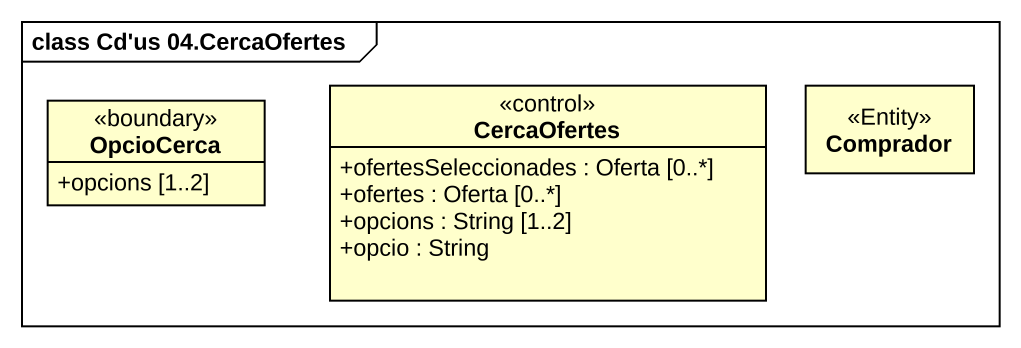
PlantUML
@startuml
mainframe class Cd'us 04.CercaOfertes
hide circle
hide empty members
skinparam classAttributeIconSize 0
class OpcioCerca <<boundary>> {
  +opcions [1..2]
}
class CercaOfertes <<control>> {
  +ofertesSeleccionades : Oferta [0..*]
  +ofertes : Oferta [0..*]
  +opcions : String [1..2]
  +opcio : String
}
class Comprador <<Entity>>
@enduml
